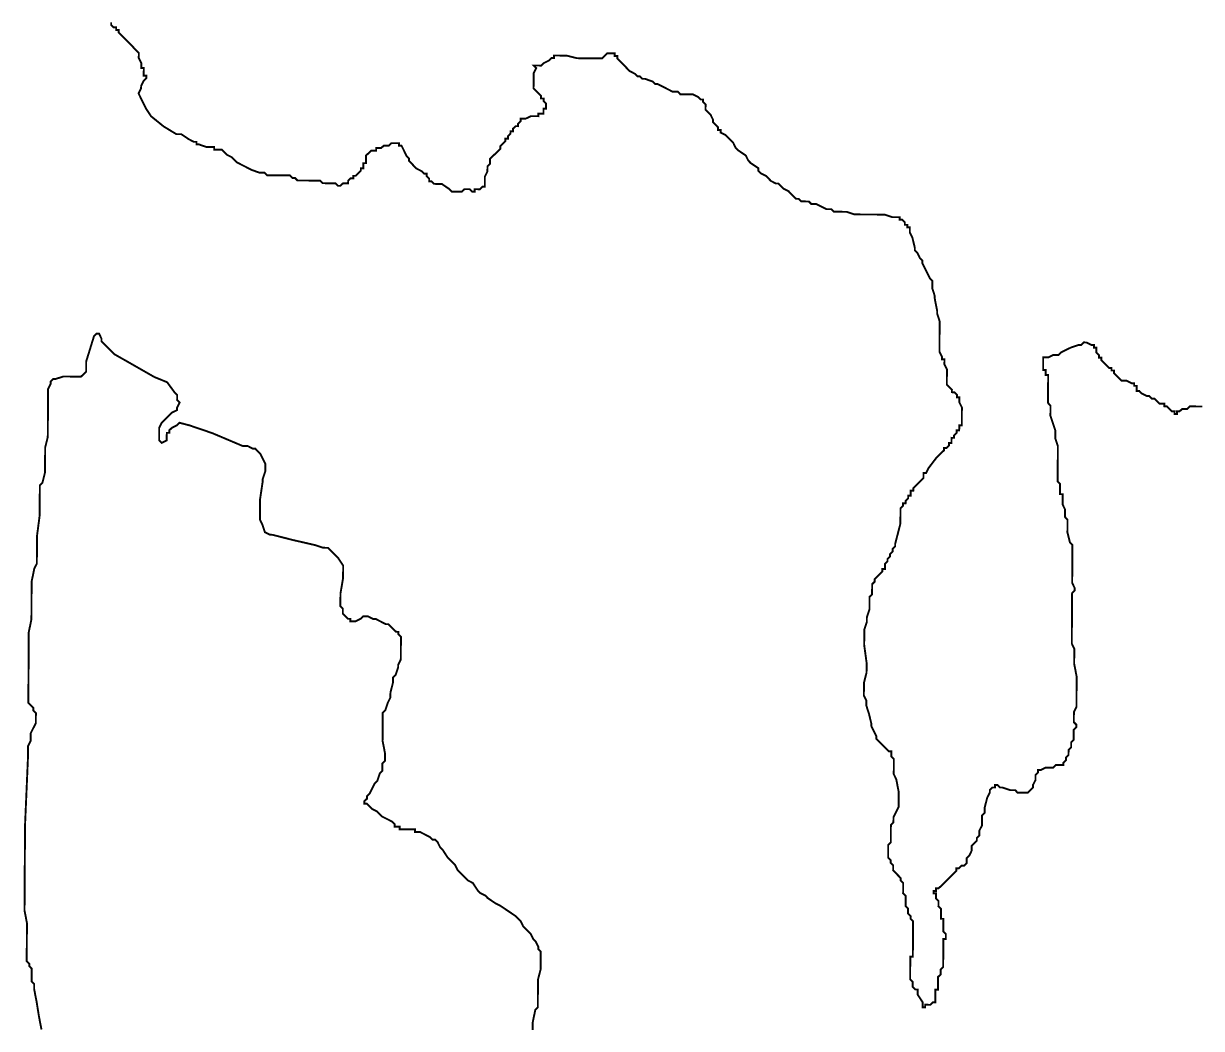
# Model space of a CAD drawing. Header units: metres. Extents: x 290190 to 339802, y 1811045 to 1991312.
# Drawn here: x 318355 to 320228, y 1877166 to 1878764 of the extents above; entities that cross this region are included whole.
import ezdxf

# ---------------------------------------------------------------- set-up
doc = ezdxf.new("R2010")
doc.units = ezdxf.units.M
doc.header["$MEASUREMENT"] = 0
doc.layers.add('HAZARDS LINE', color=1, linetype='Continuous')

msp = doc.modelspace()

# ---------------------------------------------------------------- linework, layer by layer
at = {"layer": 'HAZARDS LINE', "lineweight": 18}
for points in [[(320230, 1878154.8, 3.02, 3.02, 0), (320226, 1878154.8, 3.02, 3.02, 0), (320221.9, 1878154.8, 3.02, 3.02, 0), (320217.9, 1878154.9, 3.02, 3.02, 0), (320213.9, 1878154.9, 3.02, 3.02, 0), (320209.9, 1878154.9, 3.02, 3.02, 0), (320205.8, 1878150.9, 3.02, 3.02, 0), (320201.8, 1878150.9, 3.02, 3.02, 0), (320197.8, 1878151, 3.02, 3.02, 0), (320193.7, 1878147, 3.02, 3.02, 0), (320189.7, 1878147, 3.02, 3.02, 0), (320189.7, 1878143, 3.02, 3.02, 0), (320185.6, 1878143, 3.02, 3.02, 0), (320185.7, 1878147, 3.02, 3.02, 0), (320181.6, 1878147, 3.02, 3.02, 0), (320173.6, 1878155.1, 3.02, 3.02, 0), (320169.6, 1878155.2, 3.02, 3.02, 0), (320169.6, 1878159.2, 3.02, 3.02, 0), (320165.6, 1878159.2, 3.02, 3.02, 0), (320161.6, 1878159.3, 3.02, 3.02, 0), (320157.6, 1878163.3, 3.02, 3.02, 0), (320153.6, 1878167.4, 3.02, 3.02, 0), (320149.5, 1878167.4, 3.02, 3.02, 0), (320145.5, 1878171.4, 3.02, 3.02, 0), (320141.5, 1878171.5, 3.02, 3.02, 0), (320133.5, 1878175.5, 3.02, 3.02, 0), (320129.5, 1878179.6, 3.02, 3.02, 0), (320125.5, 1878179.6, 3.02, 3.02, 0), (320125.5, 1878183.6, 3.02, 3.02, 0), (320125.5, 1878187.7, 3.02, 3.02, 0), (320121.5, 1878187.7, 3.02, 3.02, 0), (320121.5, 1878191.7, 3.02, 3.02, 0), (320117.5, 1878191.7, 3.02, 3.02, 0), (320109.5, 1878195.8, 3.02, 3.02, 0), (320105.4, 1878195.8, 3.02, 3.02, 0), (320101.4, 1878195.9, 3.02, 3.02, 0), (320097.4, 1878199.9, 3.02, 3.02, 0), (320093.4, 1878204, 3.02, 3.02, 0), (320089.4, 1878208, 3.02, 3.02, 0), (320089.4, 1878212.1, 3.02, 3.02, 0), (320085.4, 1878212.1, 3.02, 3.02, 0), (320085.4, 1878216.1, 3.02, 3.02, 0), (320081.4, 1878216.1, 3.02, 3.02, 0), (320077.4, 1878220.2, 3.02, 3.02, 0), (320073.4, 1878224.2, 3.02, 3.02, 0), (320069.4, 1878228.3, 3.02, 3.02, 0), (320069.4, 1878232.3, 3.02, 3.02, 0), (320065.4, 1878232.3, 3.02, 3.02, 0), (320065.4, 1878236.4, 3.02, 3.02, 0), (320061.4, 1878240.4, 3.02, 3.02, 0), (320061.5, 1878248.5, 3.02, 3.02, 0), (320057.5, 1878248.5, 3.02, 3.02, 0), (320057.5, 1878252.5, 3.02, 3.02, 0), (320053.5, 1878252.6, 3.02, 3.02, 0), (320045.4, 1878256.6, 3.02, 3.02, 0), (320041.4, 1878256.7, 3.02, 3.02, 0), (320037.4, 1878252.7, 3.02, 3.02, 0), (320033.3, 1878252.7, 3.02, 3.02, 0), (320021.2, 1878248.7, 3.02, 3.02, 0), (320013.1, 1878244.8, 3.02, 3.02, 0), (320005.1, 1878240.8, 3.02, 3.02, 0), (320001, 1878236.8, 3.02, 3.02, 0), (319997, 1878236.8, 3.02, 3.02, 0), (319993, 1878236.8, 3.02, 3.02, 0), (319984.9, 1878232.9, 3.02, 3.02, 0), (319980.9, 1878232.9, 3.02, 3.02, 0), (319976.8, 1878232.9, 3.02, 3.02, 0), (319976.8, 1878228.9, 3.02, 3.02, 0), (319976.8, 1878224.9, 3.02, 3.02, 0), (319976.8, 1878220.8, 3.02, 3.02, 0), (319976.7, 1878212.8, 3.02, 3.02, 0), (319980.7, 1878212.7, 3.02, 3.02, 0), (319980.7, 1878208.7, 3.02, 3.02, 0), (319980.7, 1878204.7, 3.02, 3.02, 0), (319984.7, 1878204.7, 3.02, 3.02, 0), (319984.7, 1878200.6, 3.02, 3.02, 0), (319984.7, 1878196.6, 3.02, 3.02, 0), (319984.6, 1878192.6, 3.02, 3.02, 0), (319984.6, 1878188.6, 3.02, 3.02, 0), (319984.6, 1878184.5, 3.02, 3.02, 0), (319984.6, 1878180.5, 3.02, 3.02, 0), (319984.5, 1878164.4, 3.02, 3.02, 0), (319984.4, 1878160.4, 3.02, 3.02, 0), (319988.4, 1878156.3, 3.02, 3.02, 0), (319988.3, 1878140.2, 3.02, 3.02, 0), (319992.3, 1878128.1, 3.02, 3.02, 0), (319996.2, 1878116, 3.02, 3.02, 0), (319996.1, 1878103.9, 3.02, 3.02, 0), (320000.1, 1878091.8, 3.02, 3.02, 0), (320000, 1878083.8, 3.02, 3.02, 0), (320000, 1878071.7, 3.02, 3.02, 0), (319999.9, 1878059.6, 3.02, 3.02, 0), (319999.9, 1878055.6, 3.02, 3.02, 0), (319999.8, 1878051.5, 3.02, 3.02, 0), (319999.8, 1878047.5, 3.02, 3.02, 0), (319999.8, 1878043.5, 3.02, 3.02, 0), (319999.8, 1878039.5, 3.02, 3.02, 0), (319999.7, 1878035.4, 3.02, 3.02, 0), (320003.7, 1878031.4, 3.02, 3.02, 0), (320003.7, 1878027.4, 3.02, 3.02, 0), (320003.7, 1878023.3, 3.02, 3.02, 0), (320003.6, 1878015.3, 3.02, 3.02, 0), (320007.7, 1878015.3, 3.02, 3.02, 0), (320007.6, 1878011.2, 3.02, 3.02, 0), (320007.6, 1878007.2, 3.02, 3.02, 0), (320007.6, 1877999.1, 3.02, 3.02, 0), (320011.5, 1877991.1, 3.02, 3.02, 0), (320011.5, 1877987, 3.02, 3.02, 0), (320011.5, 1877983, 3.02, 3.02, 0), (320011.5, 1877979, 3.02, 3.02, 0), (320015.5, 1877974.9, 3.02, 3.02, 0), (320015.4, 1877966.9, 3.02, 3.02, 0), (320015.4, 1877962.9, 3.02, 3.02, 0), (320015.4, 1877958.8, 3.02, 3.02, 0), (320015.3, 1877954.8, 3.02, 3.02, 0), (320019.3, 1877938.7, 3.02, 3.02, 0), (320023.3, 1877934.6, 3.02, 3.02, 0), (320023.2, 1877930.6, 3.02, 3.02, 0), (320023.2, 1877926.6, 3.02, 3.02, 0), (320023.2, 1877922.5, 3.02, 3.02, 0), (320023.2, 1877918.5, 3.02, 3.02, 0), (320023.1, 1877914.5, 3.02, 3.02, 0), (320023.1, 1877910.5, 3.02, 3.02, 0), (320023, 1877898.4, 3.02, 3.02, 0), (320023, 1877894.3, 3.02, 3.02, 0), (320023, 1877890.3, 3.02, 3.02, 0), (320023, 1877886.3, 3.02, 3.02, 0), (320022.9, 1877882.3, 3.02, 3.02, 0), (320022.9, 1877874.2, 3.02, 3.02, 0), (320026.8, 1877866.1, 3.02, 3.02, 0), (320026.8, 1877862.1, 3.02, 3.02, 0), (320022.8, 1877858.1, 3.02, 3.02, 0), (320022.7, 1877854.1, 3.02, 3.02, 0), (320022.7, 1877850.1, 3.02, 3.02, 0), (320022.7, 1877846, 3.02, 3.02, 0), (320022.6, 1877838, 3.02, 3.02, 0), (320022.6, 1877833.9, 3.02, 3.02, 0), (320022.5, 1877821.9, 3.02, 3.02, 0), (320022.5, 1877813.8, 3.02, 3.02, 0), (320022.5, 1877809.8, 3.02, 3.02, 0), (320022.4, 1877801.7, 3.02, 3.02, 0), (320022.3, 1877789.7, 3.02, 3.02, 0), (320022.3, 1877777.6, 3.02, 3.02, 0), (320026.2, 1877769.5, 3.02, 3.02, 0), (320026.2, 1877765.5, 3.02, 3.02, 0), (320026.2, 1877757.4, 3.02, 3.02, 0), (320026.1, 1877753.4, 3.02, 3.02, 0), (320026.1, 1877749.4, 3.02, 3.02, 0), (320026.1, 1877745.3, 3.02, 3.02, 0), (320030, 1877725.2, 3.02, 3.02, 0), (320029.9, 1877717.1, 3.02, 3.02, 0), (320029.9, 1877709.1, 3.02, 3.02, 0), (320029.9, 1877705, 3.02, 3.02, 0), (320029.8, 1877701, 3.02, 3.02, 0), (320029.8, 1877697, 3.02, 3.02, 0), (320029.8, 1877693, 3.02, 3.02, 0), (320029.8, 1877688.9, 3.02, 3.02, 0), (320029.7, 1877684.9, 3.02, 3.02, 0), (320029.7, 1877680.9, 3.02, 3.02, 0), (320029.7, 1877676.9, 3.02, 3.02, 0), (320025.6, 1877668.8, 3.02, 3.02, 0), (320025.6, 1877664.8, 3.02, 3.02, 0), (320025.5, 1877652.7, 3.02, 3.02, 0), (320029.5, 1877648.7, 3.02, 3.02, 0), (320029.5, 1877644.6, 3.02, 3.02, 0), (320025.4, 1877640.6, 3.02, 3.02, 0), (320025.4, 1877632.6, 3.02, 3.02, 0), (320025.3, 1877628.6, 3.02, 3.02, 0), (320025.3, 1877624.5, 3.02, 3.02, 0), (320021.3, 1877620.5, 3.02, 3.02, 0), (320021.2, 1877612.5, 3.02, 3.02, 0), (320017.2, 1877608.5, 3.02, 3.02, 0), (320017.1, 1877604.4, 3.02, 3.02, 0), (320017.1, 1877600.4, 3.02, 3.02, 0), (320013.1, 1877596.4, 3.02, 3.02, 0), (320013, 1877592.4, 3.02, 3.02, 0), (320009, 1877588.4, 3.02, 3.02, 0), (320009, 1877584.4, 3.02, 3.02, 0), (320004.9, 1877584.4, 3.02, 3.02, 0), (320000.9, 1877584.4, 3.02, 3.02, 0), (319996.9, 1877584.4, 3.02, 3.02, 0), (319992.8, 1877580.4, 3.02, 3.02, 0), (319984.8, 1877580.5, 3.02, 3.02, 0), (319980.7, 1877580.5, 3.02, 3.02, 0), (319972.7, 1877576.5, 3.02, 3.02, 0), (319968.6, 1877576.6, 3.02, 3.02, 0), (319968.6, 1877572.5, 3.02, 3.02, 0), (319964.6, 1877568.5, 3.02, 3.02, 0), (319964.5, 1877564.5, 3.02, 3.02, 0), (319964.5, 1877560.5, 3.02, 3.02, 0), (319960.4, 1877552.5, 3.02, 3.02, 0), (319960.4, 1877548.4, 3.02, 3.02, 0), (319956.4, 1877544.4, 3.02, 3.02, 0), (319952.3, 1877540.4, 3.02, 3.02, 0), (319948.3, 1877540.4, 3.02, 3.02, 0), (319944.3, 1877540.5, 3.02, 3.02, 0), (319940.2, 1877540.5, 3.02, 3.02, 0), (319936.2, 1877540.5, 3.02, 3.02, 0), (319932.2, 1877544.6, 3.02, 3.02, 0), (319928.2, 1877544.6, 3.02, 3.02, 0), (319924.2, 1877544.6, 3.02, 3.02, 0), (319912.1, 1877548.7, 3.02, 3.02, 0), (319908.1, 1877548.8, 3.02, 3.02, 0), (319904.1, 1877552.8, 3.02, 3.02, 0), (319900, 1877552.8, 3.02, 3.02, 0), (319900, 1877548.8, 3.02, 3.02, 0), (319896, 1877548.8, 3.02, 3.02, 0), (319891.9, 1877544.8, 3.02, 3.02, 0), (319891.9, 1877540.8, 3.02, 3.02, 0), (319887.8, 1877532.8, 3.02, 3.02, 0), (319883.7, 1877516.7, 3.02, 3.02, 0), (319883.7, 1877512.7, 3.02, 3.02, 0), (319883.7, 1877508.6, 3.02, 3.02, 0), (319879.6, 1877504.6, 3.02, 3.02, 0), (319879.6, 1877500.6, 3.02, 3.02, 0), (319879.5, 1877492.6, 3.02, 3.02, 0), (319879.5, 1877488.5, 3.02, 3.02, 0), (319875.4, 1877480.5, 3.02, 3.02, 0), (319875.4, 1877472.5, 3.02, 3.02, 0), (319871.3, 1877468.5, 3.02, 3.02, 0), (319871.3, 1877464.4, 3.02, 3.02, 0), (319867.3, 1877460.4, 3.02, 3.02, 0), (319863.2, 1877456.4, 3.02, 3.02, 0), (319863.2, 1877452.4, 3.02, 3.02, 0), (319863.1, 1877448.4, 3.02, 3.02, 0), (319859.1, 1877440.3, 3.02, 3.02, 0), (319855, 1877436.3, 3.02, 3.02, 0), (319855, 1877432.3, 3.02, 3.02, 0), (319855, 1877428.3, 3.02, 3.02, 0), (319850.9, 1877424.3, 3.02, 3.02, 0), (319846.9, 1877424.3, 3.02, 3.02, 0), (319842.8, 1877420.3, 3.02, 3.02, 0), (319838.8, 1877420.3, 3.02, 3.02, 0), (319838.8, 1877416.3, 3.02, 3.02, 0), (319834.7, 1877412.3, 3.02, 3.02, 0), (319830.7, 1877408.3, 3.02, 3.02, 0), (319814.5, 1877392.3, 3.02, 3.02, 0), (319810.4, 1877388.3, 3.02, 3.02, 0), (319806.4, 1877388.3, 3.02, 3.02, 0), (319806.4, 1877384.3, 3.02, 3.02, 0), (319802.3, 1877384.3, 3.02, 3.02, 0), (319802.3, 1877380.3, 3.02, 3.02, 0), (319806.3, 1877380.3, 3.02, 3.02, 0), (319806.3, 1877376.2, 3.02, 3.02, 0), (319806.3, 1877372.2, 3.02, 3.02, 0), (319810.3, 1877368.2, 3.02, 3.02, 0), (319810.3, 1877364.1, 3.02, 3.02, 0), (319810.2, 1877360.1, 3.02, 3.02, 0), (319814.2, 1877356.1, 3.02, 3.02, 0), (319814.2, 1877348, 3.02, 3.02, 0), (319814.2, 1877344, 3.02, 3.02, 0), (319814.1, 1877340, 3.02, 3.02, 0), (319818.2, 1877339.9, 3.02, 3.02, 0), (319818.1, 1877335.9, 3.02, 3.02, 0), (319818.1, 1877331.9, 3.02, 3.02, 0), (319818.1, 1877327.8, 3.02, 3.02, 0), (319818.1, 1877323.8, 3.02, 3.02, 0), (319818, 1877319.8, 3.02, 3.02, 0), (319822, 1877315.7, 3.02, 3.02, 0), (319822, 1877307.7, 3.02, 3.02, 0), (319818, 1877307.7, 3.02, 3.02, 0), (319817.9, 1877303.7, 3.02, 3.02, 0), (319817.9, 1877299.7, 3.02, 3.02, 0), (319817.9, 1877295.6, 3.02, 3.02, 0), (319817.8, 1877287.6, 3.02, 3.02, 0), (319817.8, 1877283.6, 3.02, 3.02, 0), (319817.8, 1877279.5, 3.02, 3.02, 0), (319817.8, 1877275.5, 3.02, 3.02, 0), (319817.7, 1877271.5, 3.02, 3.02, 0), (319817.7, 1877267.4, 3.02, 3.02, 0), (319817.7, 1877263.4, 3.02, 3.02, 0), (319813.6, 1877259.4, 3.02, 3.02, 0), (319813.6, 1877251.4, 3.02, 3.02, 0), (319809.5, 1877247.4, 3.02, 3.02, 0), (319809.5, 1877243.3, 3.02, 3.02, 0), (319809.5, 1877239.3, 3.02, 3.02, 0), (319809.5, 1877235.3, 3.02, 3.02, 0), (319809.4, 1877231.3, 3.02, 3.02, 0), (319809.4, 1877227.2, 3.02, 3.02, 0), (319805.4, 1877227.3, 3.02, 3.02, 0), (319805.4, 1877223.2, 3.02, 3.02, 0), (319805.3, 1877219.2, 3.02, 3.02, 0), (319805.3, 1877215.2, 3.02, 3.02, 0), (319805.3, 1877211.1, 3.02, 3.02, 0), (319805.3, 1877207.1, 3.02, 3.02, 0), (319801.2, 1877207.1, 3.02, 3.02, 0), (319797.2, 1877203.1, 3.02, 3.02, 0), (319793.1, 1877203.2, 3.02, 3.02, 0), (319789.1, 1877203.2, 3.02, 3.02, 0), (319789.1, 1877199.2, 3.02, 3.02, 0), (319785.1, 1877199.2, 3.02, 3.02, 0), (319785.1, 1877203.2, 3.02, 3.02, 0), (319785.1, 1877207.2, 3.02, 3.02, 0), (319777.1, 1877219.4, 3.02, 3.02, 0), (319777.2, 1877223.4, 3.02, 3.02, 0), (319777.2, 1877227.4, 3.02, 3.02, 0), (319773.2, 1877227.5, 3.02, 3.02, 0), (319769.2, 1877231.5, 3.02, 3.02, 0), (319769.2, 1877235.5, 3.02, 3.02, 0), (319769.2, 1877239.6, 3.02, 3.02, 0), (319765.2, 1877243.6, 3.02, 3.02, 0), (319765.2, 1877247.6, 3.02, 3.02, 0), (319765.3, 1877251.7, 3.02, 3.02, 0), (319765.3, 1877255.7, 3.02, 3.02, 0), (319765.3, 1877259.7, 3.02, 3.02, 0), (319765.3, 1877263.7, 3.02, 3.02, 0), (319765.4, 1877267.8, 3.02, 3.02, 0), (319765.4, 1877271.8, 3.02, 3.02, 0), (319765.4, 1877275.8, 3.02, 3.02, 0), (319765.4, 1877279.9, 3.02, 3.02, 0), (319769.5, 1877279.8, 3.02, 3.02, 0), (319769.5, 1877283.9, 3.02, 3.02, 0), (319769.5, 1877287.9, 3.02, 3.02, 0), (319769.6, 1877291.9, 3.02, 3.02, 0), (319769.6, 1877295.9, 3.02, 3.02, 0), (319769.6, 1877300, 3.02, 3.02, 0), (319769.6, 1877304, 3.02, 3.02, 0), (319769.7, 1877308, 3.02, 3.02, 0), (319769.7, 1877312, 3.02, 3.02, 0), (319769.7, 1877316.1, 3.02, 3.02, 0), (319769.7, 1877320.1, 3.02, 3.02, 0), (319769.8, 1877324.1, 3.02, 3.02, 0), (319769.8, 1877328.2, 3.02, 3.02, 0), (319769.8, 1877332.2, 3.02, 3.02, 0), (319769.8, 1877336.2, 3.02, 3.02, 0), (319765.8, 1877340.3, 3.02, 3.02, 0), (319765.9, 1877344.3, 3.02, 3.02, 0), (319761.9, 1877348.3, 3.02, 3.02, 0), (319761.9, 1877352.4, 3.02, 3.02, 0), (319761.9, 1877356.4, 3.02, 3.02, 0), (319757.9, 1877360.4, 3.02, 3.02, 0), (319757.9, 1877364.5, 3.02, 3.02, 0), (319758, 1877368.5, 3.02, 3.02, 0), (319758, 1877372.5, 3.02, 3.02, 0), (319758, 1877376.6, 3.02, 3.02, 0), (319754, 1877380.6, 3.02, 3.02, 0), (319754.1, 1877388.7, 3.02, 3.02, 0), (319754.1, 1877392.7, 3.02, 3.02, 0), (319754.1, 1877396.7, 3.02, 3.02, 0), (319750.1, 1877400.8, 3.02, 3.02, 0), (319750.1, 1877404.8, 3.02, 3.02, 0), (319742.1, 1877412.9, 3.02, 3.02, 0), (319738.1, 1877416.9, 3.02, 3.02, 0), (319738.2, 1877421, 3.02, 3.02, 0), (319738.2, 1877425, 3.02, 3.02, 0), (319734.2, 1877429.1, 3.02, 3.02, 0), (319734.2, 1877433.1, 3.02, 3.02, 0), (319730.2, 1877437.1, 3.02, 3.02, 0), (319730.3, 1877445.2, 3.02, 3.02, 0), (319730.3, 1877449.2, 3.02, 3.02, 0), (319730.3, 1877457.3, 3.02, 3.02, 0), (319734.4, 1877461.3, 3.02, 3.02, 0), (319734.4, 1877465.3, 3.02, 3.02, 0), (319734.4, 1877469.3, 3.02, 3.02, 0), (319734.5, 1877473.3, 3.02, 3.02, 0), (319734.5, 1877477.4, 3.02, 3.02, 0), (319734.5, 1877481.4, 3.02, 3.02, 0), (319734.6, 1877489.5, 3.02, 3.02, 0), (319738.6, 1877493.5, 3.02, 3.02, 0), (319738.7, 1877501.5, 3.02, 3.02, 0), (319742.7, 1877509.5, 3.02, 3.02, 0), (319746.8, 1877517.6, 3.02, 3.02, 0), (319746.8, 1877521.6, 3.02, 3.02, 0), (319746.9, 1877529.6, 3.02, 3.02, 0), (319746.9, 1877533.7, 3.02, 3.02, 0), (319747, 1877537.7, 3.02, 3.02, 0), (319747, 1877541.7, 3.02, 3.02, 0), (319743.1, 1877561.9, 3.02, 3.02, 0), (319739.1, 1877570, 3.02, 3.02, 0), (319739.2, 1877578, 3.02, 3.02, 0), (319739.2, 1877586.1, 3.02, 3.02, 0), (319739.2, 1877590.1, 3.02, 3.02, 0), (319739.3, 1877594.1, 3.02, 3.02, 0), (319735.3, 1877598.2, 3.02, 3.02, 0), (319735.3, 1877602.2, 3.02, 3.02, 0), (319735.3, 1877606.2, 3.02, 3.02, 0), (319731.3, 1877606.3, 3.02, 3.02, 0), (319719.3, 1877618.4, 3.02, 3.02, 0), (319715.3, 1877622.5, 3.02, 3.02, 0), (319711.3, 1877626.5, 3.02, 3.02, 0), (319711.3, 1877630.5, 3.02, 3.02, 0), (319707.3, 1877638.6, 3.02, 3.02, 0), (319703.4, 1877646.7, 3.02, 3.02, 0), (319703.4, 1877650.7, 3.02, 3.02, 0), (319699.5, 1877666.9, 3.02, 3.02, 0), (319695.5, 1877679, 3.02, 3.02, 0), (319695.5, 1877683, 3.02, 3.02, 0), (319695.6, 1877687, 3.02, 3.02, 0), (319691.6, 1877695.1, 3.02, 3.02, 0), (319691.6, 1877699.1, 3.02, 3.02, 0), (319691.7, 1877711.2, 3.02, 3.02, 0), (319691.7, 1877715.2, 3.02, 3.02, 0), (319695.8, 1877731.3, 3.02, 3.02, 0), (319695.9, 1877735.3, 3.02, 3.02, 0), (319695.9, 1877739.4, 3.02, 3.02, 0), (319695.9, 1877747.4, 3.02, 3.02, 0), (319692.1, 1877775.6, 3.02, 3.02, 0), (319692.2, 1877787.7, 3.02, 3.02, 0), (319692.2, 1877791.7, 3.02, 3.02, 0), (319692.2, 1877799.8, 3.02, 3.02, 0), (319696.3, 1877811.9, 3.02, 3.02, 0), (319696.4, 1877819.9, 3.02, 3.02, 0), (319700.5, 1877832, 3.02, 3.02, 0), (319700.5, 1877836, 3.02, 3.02, 0), (319700.6, 1877840, 3.02, 3.02, 0), (319700.6, 1877844, 3.02, 3.02, 0), (319700.6, 1877848.1, 3.02, 3.02, 0), (319700.6, 1877852.1, 3.02, 3.02, 0), (319704.7, 1877856.1, 3.02, 3.02, 0), (319704.7, 1877860.1, 3.02, 3.02, 0), (319704.7, 1877864.2, 3.02, 3.02, 0), (319704.8, 1877868.2, 3.02, 3.02, 0), (319704.8, 1877872.2, 3.02, 3.02, 0), (319708.8, 1877876.2, 3.02, 3.02, 0), (319708.9, 1877880.2, 3.02, 3.02, 0), (319712.9, 1877884.2, 3.02, 3.02, 0), (319717, 1877888.2, 3.02, 3.02, 0), (319721, 1877892.2, 3.02, 3.02, 0), (319721, 1877896.3, 3.02, 3.02, 0), (319725.1, 1877896.2, 3.02, 3.02, 0), (319725.1, 1877900.3, 3.02, 3.02, 0), (319725.1, 1877904.3, 3.02, 3.02, 0), (319729.2, 1877908.3, 3.02, 3.02, 0), (319729.2, 1877912.3, 3.02, 3.02, 0), (319733.2, 1877916.3, 3.02, 3.02, 0), (319733.3, 1877920.3, 3.02, 3.02, 0), (319737.3, 1877924.3, 3.02, 3.02, 0), (319737.3, 1877928.4, 3.02, 3.02, 0), (319741.4, 1877932.4, 3.02, 3.02, 0), (319741.4, 1877936.4, 3.02, 3.02, 0), (319745.6, 1877952.5, 3.02, 3.02, 0), (319749.7, 1877968.6, 3.02, 3.02, 0), (319749.7, 1877972.6, 3.02, 3.02, 0), (319749.7, 1877976.6, 3.02, 3.02, 0), (319749.8, 1877980.6, 3.02, 3.02, 0), (319749.8, 1877988.7, 3.02, 3.02, 0), (319749.8, 1877992.7, 3.02, 3.02, 0), (319753.9, 1877996.7, 3.02, 3.02, 0), (319753.9, 1878000.8, 3.02, 3.02, 0), (319757.9, 1878000.7, 3.02, 3.02, 0), (319758, 1878004.8, 3.02, 3.02, 0), (319762, 1878008.8, 3.02, 3.02, 0), (319762, 1878012.8, 3.02, 3.02, 0), (319766.1, 1878012.8, 3.02, 3.02, 0), (319766.1, 1878020.8, 3.02, 3.02, 0), (319770.1, 1878020.8, 3.02, 3.02, 0), (319770.2, 1878024.8, 3.02, 3.02, 0), (319774.2, 1878028.8, 3.02, 3.02, 0), (319778.3, 1878032.8, 3.02, 3.02, 0), (319786.4, 1878040.8, 3.02, 3.02, 0), (319786.4, 1878048.9, 3.02, 3.02, 0), (319790.5, 1878048.8, 3.02, 3.02, 0), (319794.5, 1878056.9, 3.02, 3.02, 0), (319806.7, 1878072.9, 3.02, 3.02, 0), (319810.8, 1878076.9, 3.02, 3.02, 0), (319814.8, 1878080.9, 3.02, 3.02, 0), (319818.9, 1878084.9, 3.02, 3.02, 0), (319818.9, 1878088.9, 3.02, 3.02, 0), (319822.9, 1878088.9, 3.02, 3.02, 0), (319827, 1878092.9, 3.02, 3.02, 0), (319827, 1878096.9, 3.02, 3.02, 0), (319831, 1878096.9, 3.02, 3.02, 0), (319831, 1878100.9, 3.02, 3.02, 0), (319831.1, 1878105, 3.02, 3.02, 0), (319835.1, 1878104.9, 3.02, 3.02, 0), (319835.1, 1878109, 3.02, 3.02, 0), (319839.2, 1878113, 3.02, 3.02, 0), (319839.2, 1878117, 3.02, 3.02, 0), (319843.2, 1878117, 3.02, 3.02, 0), (319843.3, 1878121, 3.02, 3.02, 0), (319843.3, 1878125, 3.02, 3.02, 0), (319847.3, 1878125, 3.02, 3.02, 0), (319847.4, 1878133.1, 3.02, 3.02, 0), (319847.4, 1878141.1, 3.02, 3.02, 0), (319847.4, 1878145.1, 3.02, 3.02, 0), (319847.5, 1878149.2, 3.02, 3.02, 0), (319847.5, 1878153.2, 3.02, 3.02, 0), (319843.5, 1878161.3, 3.02, 3.02, 0), (319843.5, 1878165.3, 3.02, 3.02, 0), (319843.6, 1878169.3, 3.02, 3.02, 0), (319839.5, 1878169.3, 3.02, 3.02, 0), (319839.6, 1878173.4, 3.02, 3.02, 0), (319835.6, 1878177.4, 3.02, 3.02, 0), (319831.5, 1878177.5, 3.02, 3.02, 0), (319831.6, 1878181.5, 3.02, 3.02, 0), (319827.6, 1878185.5, 3.02, 3.02, 0), (319823.6, 1878189.6, 3.02, 3.02, 0), (319823.6, 1878193.6, 3.02, 3.02, 0), (319823.6, 1878197.6, 3.02, 3.02, 0), (319823.6, 1878201.7, 3.02, 3.02, 0), (319823.7, 1878205.7, 3.02, 3.02, 0), (319823.7, 1878209.7, 3.02, 3.02, 0), (319823.7, 1878213.7, 3.02, 3.02, 0), (319819.7, 1878221.8, 3.02, 3.02, 0), (319819.8, 1878229.9, 3.02, 3.02, 0), (319815.8, 1878229.9, 3.02, 3.02, 0), (319815.8, 1878233.9, 3.02, 3.02, 0), (319811.8, 1878242, 3.02, 3.02, 0), (319811.8, 1878246, 3.02, 3.02, 0), (319811.9, 1878250.1, 3.02, 3.02, 0), (319811.9, 1878258.1, 3.02, 3.02, 0), (319811.9, 1878262.1, 3.02, 3.02, 0), (319812, 1878274.2, 3.02, 3.02, 0), (319812, 1878278.2, 3.02, 3.02, 0), (319812.1, 1878286.3, 3.02, 3.02, 0), (319812.1, 1878290.3, 3.02, 3.02, 0), (319808.2, 1878302.4, 3.02, 3.02, 0), (319808.2, 1878306.5, 3.02, 3.02, 0), (319804.3, 1878326.6, 3.02, 3.02, 0), (319804.3, 1878330.6, 3.02, 3.02, 0), (319800.4, 1878342.8, 3.02, 3.02, 0), (319800.4, 1878350.8, 3.02, 3.02, 0), (319800.4, 1878354.8, 3.02, 3.02, 0), (319796.4, 1878358.9, 3.02, 3.02, 0), (319788.5, 1878375, 3.02, 3.02, 0), (319784.5, 1878383.1, 3.02, 3.02, 0), (319784.5, 1878387.1, 3.02, 3.02, 0), (319780.5, 1878391.2, 3.02, 3.02, 0), (319776.6, 1878399.3, 3.02, 3.02, 0), (319772.6, 1878403.3, 3.02, 3.02, 0), (319772.6, 1878407.4, 3.02, 3.02, 0), (319768.7, 1878423.5, 3.02, 3.02, 0), (319764.7, 1878431.6, 3.02, 3.02, 0), (319764.7, 1878435.6, 3.02, 3.02, 0), (319764.7, 1878439.6, 3.02, 3.02, 0), (319760.7, 1878439.7, 3.02, 3.02, 0), (319760.7, 1878443.7, 3.02, 3.02, 0), (319756.7, 1878443.7, 3.02, 3.02, 0), (319756.7, 1878447.7, 3.02, 3.02, 0), (319752.7, 1878451.8, 3.02, 3.02, 0), (319748.7, 1878451.8, 3.02, 3.02, 0), (319748.7, 1878455.8, 3.02, 3.02, 0), (319744.7, 1878455.9, 3.02, 3.02, 0), (319736.7, 1878455.9, 3.02, 3.02, 0), (319724.6, 1878460, 3.02, 3.02, 0), (319720.6, 1878460, 3.02, 3.02, 0), (319700.5, 1878460.2, 3.02, 3.02, 0), (319692.4, 1878460.2, 3.02, 3.02, 0), (319676.3, 1878460.3, 3.02, 3.02, 0), (319664.2, 1878464.4, 3.02, 3.02, 0), (319656.2, 1878464.5, 3.02, 3.02, 0), (319652.2, 1878464.5, 3.02, 3.02, 0), (319648.1, 1878464.5, 3.02, 3.02, 0), (319644.1, 1878464.6, 3.02, 3.02, 0), (319640.1, 1878468.6, 3.02, 3.02, 0), (319632.1, 1878468.7, 3.02, 3.02, 0), (319616, 1878476.8, 3.02, 3.02, 0), (319612, 1878476.8, 3.02, 3.02, 0), (319608, 1878476.9, 3.02, 3.02, 0), (319604, 1878480.9, 3.02, 3.02, 0), (319599.9, 1878480.9, 3.02, 3.02, 0), (319595.9, 1878481, 3.02, 3.02, 0), (319591.9, 1878481, 3.02, 3.02, 0), (319587.9, 1878485, 3.02, 3.02, 0), (319583.9, 1878485.1, 3.02, 3.02, 0), (319579.8, 1878489.1, 3.02, 3.02, 0), (319571.8, 1878497.2, 3.02, 3.02, 0), (319563.8, 1878501.3, 3.02, 3.02, 0), (319559.8, 1878505.4, 3.02, 3.02, 0), (319555.8, 1878509.4, 3.02, 3.02, 0), (319551.8, 1878509.4, 3.02, 3.02, 0), (319543.8, 1878513.5, 3.02, 3.02, 0), (319539.8, 1878517.6, 3.02, 3.02, 0), (319535.8, 1878521.6, 3.02, 3.02, 0), (319527.7, 1878525.7, 3.02, 3.02, 0), (319523.7, 1878529.7, 3.02, 3.02, 0), (319523.8, 1878533.8, 3.02, 3.02, 0), (319511.7, 1878541.9, 3.02, 3.02, 0), (319507.7, 1878546, 3.02, 3.02, 0), (319503.8, 1878554, 3.02, 3.02, 0), (319491.7, 1878562.2, 3.02, 3.02, 0), (319487.7, 1878566.2, 3.02, 3.02, 0), (319483.8, 1878574.3, 3.02, 3.02, 0), (319479.8, 1878578.3, 3.02, 3.02, 0), (319475.8, 1878582.4, 3.02, 3.02, 0), (319471.8, 1878586.5, 3.02, 3.02, 0), (319463.7, 1878590.5, 3.02, 3.02, 0), (319463.8, 1878594.6, 3.02, 3.02, 0), (319459.7, 1878594.6, 3.02, 3.02, 0), (319459.8, 1878598.6, 3.02, 3.02, 0), (319455.8, 1878602.7, 3.02, 3.02, 0), (319451.8, 1878606.7, 3.02, 3.02, 0), (319451.8, 1878610.7, 3.02, 3.02, 0), (319447.8, 1878618.8, 3.02, 3.02, 0), (319443.8, 1878622.9, 3.02, 3.02, 0), (319439.8, 1878626.9, 3.02, 3.02, 0), (319439.8, 1878631, 3.02, 3.02, 0), (319439.9, 1878635, 3.02, 3.02, 0), (319435.9, 1878639, 3.02, 3.02, 0), (319435.9, 1878643.1, 3.02, 3.02, 0), (319431.9, 1878643.1, 3.02, 3.02, 0), (319427.9, 1878647.1, 3.02, 3.02, 0), (319419.8, 1878651.2, 3.02, 3.02, 0), (319415.8, 1878651.2, 3.02, 3.02, 0), (319411.8, 1878651.3, 3.02, 3.02, 0), (319407.7, 1878651.3, 3.02, 3.02, 0), (319399.7, 1878651.3, 3.02, 3.02, 0), (319395.7, 1878655.4, 3.02, 3.02, 0), (319387.6, 1878655.4, 3.02, 3.02, 0), (319379.6, 1878659.5, 3.02, 3.02, 0), (319371.6, 1878663.6, 3.02, 3.02, 0), (319363.6, 1878667.7, 3.02, 3.02, 0), (319359.5, 1878667.7, 3.02, 3.02, 0), (319355.5, 1878671.8, 3.02, 3.02, 0), (319343.5, 1878675.9, 3.02, 3.02, 0), (319339.5, 1878675.9, 3.02, 3.02, 0), (319335.5, 1878679.9, 3.02, 3.02, 0), (319331.4, 1878680, 3.02, 3.02, 0), (319327.4, 1878684, 3.02, 3.02, 0), (319319.4, 1878688.1, 3.02, 3.02, 0), (319315.4, 1878692.1, 3.02, 3.02, 0), (319311.4, 1878696.2, 3.02, 3.02, 0), (319307.4, 1878700.3, 3.02, 3.02, 0), (319303.4, 1878704.3, 3.02, 3.02, 0), (319299.4, 1878708.4, 3.02, 3.02, 0), (319299.4, 1878712.4, 3.02, 3.02, 0), (319295.4, 1878712.4, 3.02, 3.02, 0), (319295.4, 1878716.4, 3.02, 3.02, 0), (319291.4, 1878716.5, 3.02, 3.02, 0), (319287.4, 1878716.5, 3.02, 3.02, 0), (319283.3, 1878716.5, 3.02, 3.02, 0), (319275.2, 1878708.5, 3.02, 3.02, 0), (319271.2, 1878708.5, 3.02, 3.02, 0), (319267.2, 1878708.6, 3.02, 3.02, 0), (319263.2, 1878708.6, 3.02, 3.02, 0), (319259.1, 1878708.6, 3.02, 3.02, 0), (319255.1, 1878708.6, 3.02, 3.02, 0), (319239, 1878708.7, 3.02, 3.02, 0), (319235, 1878708.8, 3.02, 3.02, 0), (319218.9, 1878712.9, 3.02, 3.02, 0), (319210.8, 1878712.9, 3.02, 3.02, 0), (319206.8, 1878713, 3.02, 3.02, 0), (319202.8, 1878713, 3.02, 3.02, 0), (319198.8, 1878713, 3.02, 3.02, 0), (319198.7, 1878709, 3.02, 3.02, 0), (319194.7, 1878709, 3.02, 3.02, 0), (319190.7, 1878705, 3.02, 3.02, 0), (319182.6, 1878701, 3.02, 3.02, 0), (319178.5, 1878697, 3.02, 3.02, 0), (319174.5, 1878697.1, 3.02, 3.02, 0), (319170.5, 1878697.1, 3.02, 3.02, 0), (319166.5, 1878697.1, 3.02, 3.02, 0), (319170.5, 1878693.1, 3.02, 3.02, 0), (319166.4, 1878685, 3.02, 3.02, 0), (319166.3, 1878673, 3.02, 3.02, 0), (319166.3, 1878668.9, 3.02, 3.02, 0), (319166.3, 1878664.9, 3.02, 3.02, 0), (319166.2, 1878660.9, 3.02, 3.02, 0), (319174.2, 1878652.8, 3.02, 3.02, 0), (319178.2, 1878648.7, 3.02, 3.02, 0), (319178.2, 1878644.7, 3.02, 3.02, 0), (319182.2, 1878644.7, 3.02, 3.02, 0), (319182.2, 1878640.6, 3.02, 3.02, 0), (319186.2, 1878636.6, 3.02, 3.02, 0), (319186.2, 1878632.6, 3.02, 3.02, 0), (319186.2, 1878628.5, 3.02, 3.02, 0), (319182.1, 1878628.6, 3.02, 3.02, 0), (319182.1, 1878624.5, 3.02, 3.02, 0), (319182.1, 1878620.5, 3.02, 3.02, 0), (319178, 1878620.5, 3.02, 3.02, 0), (319174, 1878620.6, 3.02, 3.02, 0), (319174, 1878616.5, 3.02, 3.02, 0), (319170, 1878616.6, 3.02, 3.02, 0), (319165.9, 1878616.6, 3.02, 3.02, 0), (319161.9, 1878616.6, 3.02, 3.02, 0), (319153.8, 1878612.6, 3.02, 3.02, 0), (319149.8, 1878612.7, 3.02, 3.02, 0), (319145.8, 1878612.7, 3.02, 3.02, 0), (319145.8, 1878608.7, 3.02, 3.02, 0), (319141.7, 1878604.7, 3.02, 3.02, 0), (319141.7, 1878600.6, 3.02, 3.02, 0), (319137.7, 1878600.7, 3.02, 3.02, 0), (319133.6, 1878596.7, 3.02, 3.02, 0), (319133.6, 1878592.6, 3.02, 3.02, 0), (319129.6, 1878592.6, 3.02, 3.02, 0), (319129.5, 1878588.6, 3.02, 3.02, 0), (319125.5, 1878584.6, 3.02, 3.02, 0), (319125.5, 1878580.6, 3.02, 3.02, 0), (319121.4, 1878580.6, 3.02, 3.02, 0), (319121.4, 1878576.6, 3.02, 3.02, 0), (319113.3, 1878568.6, 3.02, 3.02, 0), (319113.3, 1878564.6, 3.02, 3.02, 0), (319109.2, 1878560.6, 3.02, 3.02, 0), (319105.2, 1878556.6, 3.02, 3.02, 0), (319101.1, 1878552.6, 3.02, 3.02, 0), (319097.1, 1878548.6, 3.02, 3.02, 0), (319097, 1878544.5, 3.02, 3.02, 0), (319097, 1878540.5, 3.02, 3.02, 0), (319093, 1878536.5, 3.02, 3.02, 0), (319092.9, 1878528.5, 3.02, 3.02, 0), (319088.8, 1878520.4, 3.02, 3.02, 0), (319088.8, 1878512.4, 3.02, 3.02, 0), (319088.8, 1878508.3, 3.02, 3.02, 0), (319088.7, 1878504.3, 3.02, 3.02, 0), (319084.7, 1878504.3, 3.02, 3.02, 0), (319080.7, 1878500.3, 3.02, 3.02, 0), (319076.6, 1878500.4, 3.02, 3.02, 0), (319072.6, 1878500.4, 3.02, 3.02, 0), (319072.6, 1878496.4, 3.02, 3.02, 0), (319068.6, 1878496.4, 3.02, 3.02, 0), (319064.6, 1878500.4, 3.02, 3.02, 0), (319060.5, 1878500.5, 3.02, 3.02, 0), (319056.5, 1878500.5, 3.02, 3.02, 0), (319052.4, 1878496.5, 3.02, 3.02, 0), (319048.4, 1878496.5, 3.02, 3.02, 0), (319044.4, 1878496.5, 3.02, 3.02, 0), (319040.4, 1878496.6, 3.02, 3.02, 0), (319036.3, 1878496.6, 3.02, 3.02, 0), (319032.3, 1878500.6, 3.02, 3.02, 0), (319020.3, 1878508.8, 3.02, 3.02, 0), (319012.3, 1878508.8, 3.02, 3.02, 0), (319008.2, 1878508.9, 3.02, 3.02, 0), (319004.2, 1878512.9, 3.02, 3.02, 0), (319000.2, 1878512.9, 3.02, 3.02, 0), (319000.2, 1878517, 3.02, 3.02, 0), (318996.2, 1878521, 3.02, 3.02, 0), (318996.3, 1878525, 3.02, 3.02, 0), (318992.2, 1878525.1, 3.02, 3.02, 0), (318988.2, 1878529.1, 3.02, 3.02, 0), (318980.2, 1878533.2, 3.02, 3.02, 0), (318976.2, 1878537.2, 3.02, 3.02, 0), (318972.2, 1878541.3, 3.02, 3.02, 0), (318968.2, 1878545.3, 3.02, 3.02, 0), (318968.2, 1878549.4, 3.02, 3.02, 0), (318964.2, 1878553.4, 3.02, 3.02, 0), (318960.3, 1878561.5, 3.02, 3.02, 0), (318956.3, 1878569.6, 3.02, 3.02, 0), (318952.3, 1878569.6, 3.02, 3.02, 0), (318952.3, 1878573.6, 3.02, 3.02, 0), (318948.3, 1878573.7, 3.02, 3.02, 0), (318944.2, 1878573.7, 3.02, 3.02, 0), (318940.2, 1878573.7, 3.02, 3.02, 0), (318936.1, 1878569.7, 3.02, 3.02, 0), (318932.1, 1878569.7, 3.02, 3.02, 0), (318928.1, 1878569.8, 3.02, 3.02, 0), (318924, 1878565.8, 3.02, 3.02, 0), (318920, 1878565.8, 3.02, 3.02, 0), (318916, 1878565.8, 3.02, 3.02, 0), (318916, 1878561.8, 3.02, 3.02, 0), (318911.9, 1878561.8, 3.02, 3.02, 0), (318907.9, 1878561.8, 3.02, 3.02, 0), (318903.9, 1878557.8, 3.02, 3.02, 0), (318899.8, 1878553.8, 3.02, 3.02, 0), (318899.8, 1878545.8, 3.02, 3.02, 0), (318899.7, 1878541.8, 3.02, 3.02, 0), (318895.7, 1878541.8, 3.02, 3.02, 0), (318895.7, 1878537.8, 3.02, 3.02, 0), (318895.7, 1878533.7, 3.02, 3.02, 0), (318891.6, 1878533.8, 3.02, 3.02, 0), (318891.6, 1878529.7, 3.02, 3.02, 0), (318887.6, 1878525.7, 3.02, 3.02, 0), (318883.5, 1878521.7, 3.02, 3.02, 0), (318879.5, 1878521.7, 3.02, 3.02, 0), (318879.5, 1878517.7, 3.02, 3.02, 0), (318875.4, 1878517.7, 3.02, 3.02, 0), (318871.4, 1878513.7, 3.02, 3.02, 0), (318871.3, 1878509.7, 3.02, 3.02, 0), (318867.3, 1878509.7, 3.02, 3.02, 0), (318863.3, 1878509.8, 3.02, 3.02, 0), (318859.2, 1878505.8, 3.02, 3.02, 0), (318855.2, 1878505.8, 3.02, 3.02, 0), (318851.2, 1878509.8, 3.02, 3.02, 0), (318847.2, 1878509.9, 3.02, 3.02, 0), (318839.1, 1878509.9, 3.02, 3.02, 0), (318835.1, 1878509.9, 3.02, 3.02, 0), (318831.1, 1878510, 3.02, 3.02, 0), (318827.1, 1878514, 3.02, 3.02, 0), (318823.1, 1878514.1, 3.02, 3.02, 0), (318819, 1878514.1, 3.02, 3.02, 0), (318811, 1878514.1, 3.02, 3.02, 0), (318807, 1878514.2, 3.02, 3.02, 0), (318802.9, 1878514.2, 3.02, 3.02, 0), (318798.9, 1878514.2, 3.02, 3.02, 0), (318790.8, 1878514.3, 3.02, 3.02, 0), (318786.8, 1878518.3, 3.02, 3.02, 0), (318782.8, 1878518.3, 3.02, 3.02, 0), (318778.8, 1878522.4, 3.02, 3.02, 0), (318774.8, 1878522.4, 3.02, 3.02, 0), (318770.8, 1878522.4, 3.02, 3.02, 0), (318766.7, 1878522.5, 3.02, 3.02, 0), (318762.7, 1878522.5, 3.02, 3.02, 0), (318754.7, 1878522.5, 3.02, 3.02, 0), (318746.6, 1878522.6, 3.02, 3.02, 0), (318742.6, 1878522.6, 3.02, 3.02, 0), (318738.6, 1878526.7, 3.02, 3.02, 0), (318730.5, 1878526.7, 3.02, 3.02, 0), (318718.5, 1878530.8, 3.02, 3.02, 0), (318710.5, 1878534.9, 3.02, 3.02, 0), (318702.4, 1878539, 3.02, 3.02, 0), (318694.4, 1878543.1, 3.02, 3.02, 0), (318690.4, 1878547.1, 3.02, 3.02, 0), (318686.4, 1878551.2, 3.02, 3.02, 0), (318678.4, 1878555.2, 3.02, 3.02, 0), (318674.4, 1878559.3, 3.02, 3.02, 0), (318670.4, 1878563.3, 3.02, 3.02, 0), (318666.3, 1878563.4, 3.02, 3.02, 0), (318662.3, 1878563.4, 3.02, 3.02, 0), (318658.3, 1878563.4, 3.02, 3.02, 0), (318658.3, 1878567.4, 3.02, 3.02, 0), (318654.3, 1878567.5, 3.02, 3.02, 0), (318646.2, 1878567.5, 3.02, 3.02, 0), (318634.2, 1878571.6, 3.02, 3.02, 0), (318630.2, 1878571.7, 3.02, 3.02, 0), (318630.2, 1878575.7, 3.02, 3.02, 0), (318626.2, 1878575.7, 3.02, 3.02, 0), (318618.1, 1878579.8, 3.02, 3.02, 0), (318606.1, 1878587.9, 3.02, 3.02, 0), (318602.1, 1878587.9, 3.02, 3.02, 0), (318598.1, 1878588, 3.02, 3.02, 0), (318578, 1878600.2, 3.02, 3.02, 0), (318558, 1878616.4, 3.02, 3.02, 0), (318550, 1878628.5, 3.02, 3.02, 0), (318542, 1878644.7, 3.02, 3.02, 0), (318538.1, 1878652.8, 3.02, 3.02, 0), (318542.1, 1878660.8, 3.02, 3.02, 0), (318542.2, 1878664.8, 3.02, 3.02, 0), (318546.2, 1878672.9, 3.02, 3.02, 0), (318550.3, 1878676.9, 3.02, 3.02, 0), (318550.3, 1878680.9, 3.02, 3.02, 0), (318546.3, 1878680.9, 3.02, 3.02, 0), (318546.3, 1878684.9, 3.02, 3.02, 0), (318546.4, 1878689, 3.02, 3.02, 0), (318546.4, 1878693, 3.02, 3.02, 0), (318542.4, 1878693, 3.02, 3.02, 0), (318542.4, 1878697, 3.02, 3.02, 0), (318542.4, 1878701.1, 3.02, 3.02, 0), (318538.4, 1878709.2, 3.02, 3.02, 0), (318538.5, 1878717.2, 3.02, 3.02, 0), (318534.5, 1878721.3, 3.02, 3.02, 0), (318530.5, 1878725.3, 3.02, 3.02, 0), (318526.5, 1878729.4, 3.02, 3.02, 0), (318518.5, 1878737.5, 3.02, 3.02, 0), (318514.5, 1878741.5, 3.02, 3.02, 0), (318510.5, 1878745.6, 3.02, 3.02, 0), (318506.5, 1878749.6, 3.02, 3.02, 0), (318506.5, 1878753.6, 3.02, 3.02, 0), (318502.5, 1878753.7, 3.02, 3.02, 0), (318502.5, 1878757.7, 3.02, 3.02, 0), (318498.5, 1878757.7, 3.02, 3.02, 0), (318494.5, 1878761.8, 3.02, 3.02, 0), (318494.5, 1878765.8, 3.02, 3.02, 0)], [(318383.7, 1877163.8, 3.02, 3.02, 0), (318379.8, 1877183.9, 3.02, 3.02, 0), (318375.9, 1877208.1, 3.02, 3.02, 0), (318372, 1877228.3, 3.02, 3.02, 0), (318372, 1877232.3, 3.02, 3.02, 0), (318372.1, 1877236.3, 3.02, 3.02, 0), (318368.1, 1877240.4, 3.02, 3.02, 0), (318368.1, 1877248.4, 3.02, 3.02, 0), (318368.1, 1877252.5, 3.02, 3.02, 0), (318368.2, 1877260.5, 3.02, 3.02, 0), (318364.2, 1877264.6, 3.02, 3.02, 0), (318364.2, 1877268.6, 3.02, 3.02, 0), (318360.2, 1877272.7, 3.02, 3.02, 0), (318360.3, 1877284.7, 3.02, 3.02, 0), (318360.3, 1877288.8, 3.02, 3.02, 0), (318360.3, 1877292.8, 3.02, 3.02, 0), (318360.4, 1877296.8, 3.02, 3.02, 0), (318360.4, 1877304.9, 3.02, 3.02, 0), (318360.4, 1877308.9, 3.02, 3.02, 0), (318360.5, 1877316.9, 3.02, 3.02, 0), (318360.6, 1877333.1, 3.02, 3.02, 0), (318356.7, 1877353.2, 3.02, 3.02, 0), (318356.8, 1877365.3, 3.02, 3.02, 0), (318356.9, 1877377.4, 3.02, 3.02, 0), (318356.9, 1877389.5, 3.02, 3.02, 0), (318357, 1877405.6, 3.02, 3.02, 0), (318357.2, 1877433.8, 3.02, 3.02, 0), (318357.3, 1877449.9, 3.02, 3.02, 0), (318357.6, 1877490.1, 3.02, 3.02, 0), (318362.3, 1877598.8, 3.02, 3.02, 0), (318362.4, 1877614.9, 3.02, 3.02, 0), (318366.5, 1877623, 3.02, 3.02, 0), (318366.5, 1877635, 3.02, 3.02, 0), (318370.6, 1877643.1, 3.02, 3.02, 0), (318374.7, 1877651.1, 3.02, 3.02, 0), (318374.7, 1877659.2, 3.02, 3.02, 0), (318374.8, 1877663.2, 3.02, 3.02, 0), (318374.8, 1877667.2, 3.02, 3.02, 0), (318370.8, 1877671.3, 3.02, 3.02, 0), (318370.8, 1877675.3, 3.02, 3.02, 0), (318366.8, 1877679.3, 3.02, 3.02, 0), (318362.8, 1877683.4, 3.02, 3.02, 0), (318362.9, 1877695.5, 3.02, 3.02, 0), (318362.9, 1877703.5, 3.02, 3.02, 0), (318363.4, 1877776, 3.02, 3.02, 0), (318363.5, 1877796.1, 3.02, 3.02, 0), (318367.7, 1877816.2, 3.02, 3.02, 0), (318367.9, 1877848.5, 3.02, 3.02, 0), (318367.9, 1877856.5, 3.02, 3.02, 0), (318368, 1877868.6, 3.02, 3.02, 0), (318368.1, 1877876.6, 3.02, 3.02, 0), (318372.2, 1877896.8, 3.02, 3.02, 0), (318376.3, 1877904.8, 3.02, 3.02, 0), (318376.4, 1877916.9, 3.02, 3.02, 0), (318376.5, 1877937, 3.02, 3.02, 0), (318376.6, 1877949.1, 3.02, 3.02, 0), (318380.8, 1877981.3, 3.02, 3.02, 0), (318380.9, 1877993.3, 3.02, 3.02, 0), (318381, 1878017.5, 3.02, 3.02, 0), (318381.1, 1878029.6, 3.02, 3.02, 0), (318385.2, 1878033.6, 3.02, 3.02, 0), (318389.3, 1878049.7, 3.02, 3.02, 0), (318389.3, 1878057.7, 3.02, 3.02, 0), (318389.4, 1878069.8, 3.02, 3.02, 0), (318389.6, 1878089.9, 3.02, 3.02, 0), (318393.7, 1878106, 3.02, 3.02, 0), (318394, 1878150.3, 3.02, 3.02, 0), (318394.1, 1878170.5, 3.02, 3.02, 0), (318394.1, 1878178.5, 3.02, 3.02, 0), (318394.2, 1878182.5, 3.02, 3.02, 0), (318398.2, 1878190.6, 3.02, 3.02, 0), (318398.3, 1878194.6, 3.02, 3.02, 0), (318402.3, 1878198.6, 3.02, 3.02, 0), (318406.3, 1878198.6, 3.02, 3.02, 0), (318418.5, 1878202.5, 3.02, 3.02, 0), (318430.5, 1878202.4, 3.02, 3.02, 0), (318434.6, 1878202.4, 3.02, 3.02, 0), (318438.6, 1878202.4, 3.02, 3.02, 0), (318446.6, 1878202.3, 3.02, 3.02, 0), (318450.7, 1878206.3, 3.02, 3.02, 0), (318454.7, 1878210.3, 3.02, 3.02, 0), (318454.8, 1878226.4, 3.02, 3.02, 0), (318467.2, 1878266.6, 3.02, 3.02, 0), (318471.2, 1878270.6, 3.02, 3.02, 0), (318475.3, 1878270.6, 3.02, 3.02, 0), (318479.2, 1878262.5, 3.02, 3.02, 0), (318479.2, 1878258.5, 3.02, 3.02, 0), (318483.2, 1878254.5, 3.02, 3.02, 0), (318499.2, 1878238.2, 3.02, 3.02, 0), (318563.4, 1878201.6, 3.02, 3.02, 0), (318583.5, 1878193.4, 3.02, 3.02, 0), (318595.4, 1878177.2, 3.02, 3.02, 0), (318599.5, 1878173.2, 3.02, 3.02, 0), (318599.4, 1878165.1, 3.02, 3.02, 0), (318603.4, 1878161.1, 3.02, 3.02, 0), (318599.3, 1878153, 3.02, 3.02, 0), (318599.3, 1878149, 3.02, 3.02, 0), (318591.2, 1878145, 3.02, 3.02, 0), (318587.2, 1878141, 3.02, 3.02, 0), (318583.1, 1878137, 3.02, 3.02, 0), (318575, 1878129, 3.02, 3.02, 0), (318570.9, 1878121, 3.02, 3.02, 0), (318570.9, 1878113, 3.02, 3.02, 0), (318570.8, 1878104.9, 3.02, 3.02, 0), (318570.8, 1878100.9, 3.02, 3.02, 0), (318574.8, 1878096.8, 3.02, 3.02, 0), (318582.9, 1878100.8, 3.02, 3.02, 0), (318582.9, 1878104.8, 3.02, 3.02, 0), (318583, 1878112.9, 3.02, 3.02, 0), (318587, 1878112.9, 3.02, 3.02, 0), (318587, 1878116.9, 3.02, 3.02, 0), (318591.1, 1878120.9, 3.02, 3.02, 0), (318599.1, 1878124.9, 3.02, 3.02, 0), (318603.2, 1878128.9, 3.02, 3.02, 0), (318619.3, 1878124.7, 3.02, 3.02, 0), (318631.3, 1878120.6, 3.02, 3.02, 0), (318655.4, 1878112.4, 3.02, 3.02, 0), (318703.6, 1878092, 3.02, 3.02, 0), (318711.7, 1878091.9, 3.02, 3.02, 0), (318719.7, 1878087.8, 3.02, 3.02, 0), (318723.7, 1878087.8, 3.02, 3.02, 0), (318731.7, 1878079.7, 3.02, 3.02, 0), (318735.7, 1878071.6, 3.02, 3.02, 0), (318739.7, 1878063.6, 3.02, 3.02, 0), (318739.6, 1878051.5, 3.02, 3.02, 0), (318735.5, 1878039.4, 3.02, 3.02, 0), (318735.5, 1878035.4, 3.02, 3.02, 0), (318731.3, 1878007.2, 3.02, 3.02, 0), (318731.1, 1877975, 3.02, 3.02, 0), (318735, 1877966.9, 3.02, 3.02, 0), (318739, 1877954.8, 3.02, 3.02, 0), (318747, 1877950.8, 3.02, 3.02, 0), (318751, 1877950.7, 3.02, 3.02, 0), (318767.1, 1877946.6, 3.02, 3.02, 0), (318783.2, 1877942.5, 3.02, 3.02, 0), (318819.4, 1877934.2, 3.02, 3.02, 0), (318831.4, 1877930.1, 3.02, 3.02, 0), (318839.5, 1877930, 3.02, 3.02, 0), (318855.5, 1877913.8, 3.02, 3.02, 0), (318863.5, 1877901.7, 3.02, 3.02, 0), (318863.3, 1877881.6, 3.02, 3.02, 0), (318859.2, 1877857.4, 3.02, 3.02, 0), (318859.1, 1877841.3, 3.02, 3.02, 0), (318859, 1877837.3, 3.02, 3.02, 0), (318863, 1877833.2, 3.02, 3.02, 0), (318863, 1877829.2, 3.02, 3.02, 0), (318863, 1877825.2, 3.02, 3.02, 0), (318867, 1877821.1, 3.02, 3.02, 0), (318871, 1877817.1, 3.02, 3.02, 0), (318875, 1877817.1, 3.02, 3.02, 0), (318875, 1877813, 3.02, 3.02, 0), (318879, 1877813, 3.02, 3.02, 0), (318883, 1877813, 3.02, 3.02, 0), (318891.1, 1877817, 3.02, 3.02, 0), (318895.2, 1877821, 3.02, 3.02, 0), (318899.2, 1877820.9, 3.02, 3.02, 0), (318903.2, 1877820.9, 3.02, 3.02, 0), (318911.2, 1877816.8, 3.02, 3.02, 0), (318915.3, 1877816.8, 3.02, 3.02, 0), (318923.3, 1877812.7, 3.02, 3.02, 0), (318931.3, 1877808.6, 3.02, 3.02, 0), (318935.4, 1877808.6, 3.02, 3.02, 0), (318939.4, 1877804.6, 3.02, 3.02, 0), (318943.4, 1877800.5, 3.02, 3.02, 0), (318947.4, 1877796.5, 3.02, 3.02, 0), (318951.4, 1877796.4, 3.02, 3.02, 0), (318951.4, 1877792.4, 3.02, 3.02, 0), (318955.4, 1877788.4, 3.02, 3.02, 0), (318955.3, 1877784.3, 3.02, 3.02, 0), (318955.3, 1877776.3, 3.02, 3.02, 0), (318955.2, 1877768.2, 3.02, 3.02, 0), (318955.2, 1877760.2, 3.02, 3.02, 0), (318955.1, 1877752.1, 3.02, 3.02, 0), (318951, 1877744.1, 3.02, 3.02, 0), (318951, 1877740.1, 3.02, 3.02, 0), (318946.9, 1877728, 3.02, 3.02, 0), (318942.9, 1877724, 3.02, 3.02, 0), (318942.8, 1877716, 3.02, 3.02, 0), (318938.7, 1877699.9, 3.02, 3.02, 0), (318938.6, 1877691.8, 3.02, 3.02, 0), (318934.6, 1877683.8, 3.02, 3.02, 0), (318930.5, 1877671.7, 3.02, 3.02, 0), (318926.4, 1877667.7, 3.02, 3.02, 0), (318926.4, 1877659.7, 3.02, 3.02, 0), (318926.3, 1877651.6, 3.02, 3.02, 0), (318926.3, 1877647.6, 3.02, 3.02, 0), (318926.2, 1877639.5, 3.02, 3.02, 0), (318926.2, 1877627.5, 3.02, 3.02, 0), (318926.1, 1877623.4, 3.02, 3.02, 0), (318930, 1877603.3, 3.02, 3.02, 0), (318930, 1877599.3, 3.02, 3.02, 0), (318930, 1877595.2, 3.02, 3.02, 0), (318929.9, 1877591.2, 3.02, 3.02, 0), (318925.9, 1877587.2, 3.02, 3.02, 0), (318925.9, 1877583.2, 3.02, 3.02, 0), (318925.8, 1877579.1, 3.02, 3.02, 0), (318925.8, 1877575.1, 3.02, 3.02, 0), (318921.8, 1877571.1, 3.02, 3.02, 0), (318917.7, 1877559.1, 3.02, 3.02, 0), (318913.6, 1877555.1, 3.02, 3.02, 0), (318905.5, 1877539, 3.02, 3.02, 0), (318901.4, 1877535, 3.02, 3.02, 0), (318901.4, 1877531, 3.02, 3.02, 0), (318897.3, 1877527, 3.02, 3.02, 0), (318897.3, 1877522.9, 3.02, 3.02, 0), (318901.3, 1877522.9, 3.02, 3.02, 0), (318905.3, 1877518.9, 3.02, 3.02, 0), (318909.3, 1877514.8, 3.02, 3.02, 0), (318917.4, 1877510.7, 3.02, 3.02, 0), (318925.4, 1877502.6, 3.02, 3.02, 0), (318933.4, 1877498.6, 3.02, 3.02, 0), (318941.4, 1877494.5, 3.02, 3.02, 0), (318945.4, 1877490.4, 3.02, 3.02, 0), (318945.4, 1877486.4, 3.02, 3.02, 0), (318949.4, 1877486.4, 3.02, 3.02, 0), (318953.4, 1877486.4, 3.02, 3.02, 0), (318953.4, 1877482.3, 3.02, 3.02, 0), (318957.4, 1877482.3, 3.02, 3.02, 0), (318961.5, 1877482.3, 3.02, 3.02, 0), (318965.5, 1877482.2, 3.02, 3.02, 0), (318969.5, 1877482.2, 3.02, 3.02, 0), (318973.5, 1877482.2, 3.02, 3.02, 0), (318977.6, 1877482.2, 3.02, 3.02, 0), (318977.5, 1877478.1, 3.02, 3.02, 0), (318985.6, 1877478.1, 3.02, 3.02, 0), (318993.6, 1877474, 3.02, 3.02, 0), (319001.7, 1877469.9, 3.02, 3.02, 0), (319005.7, 1877465.9, 3.02, 3.02, 0), (319009.7, 1877465.9, 3.02, 3.02, 0), (319013.7, 1877461.8, 3.02, 3.02, 0), (319017.7, 1877453.7, 3.02, 3.02, 0), (319021.7, 1877449.7, 3.02, 3.02, 0), (319029.6, 1877437.5, 3.02, 3.02, 0), (319033.6, 1877433.5, 3.02, 3.02, 0), (319037.6, 1877429.4, 3.02, 3.02, 0), (319041.6, 1877425.4, 3.02, 3.02, 0), (319045.6, 1877417.3, 3.02, 3.02, 0), (319061.6, 1877401.1, 3.02, 3.02, 0), (319069.6, 1877397, 3.02, 3.02, 0), (319077.6, 1877384.9, 3.02, 3.02, 0), (319081.6, 1877380.8, 3.02, 3.02, 0), (319089.6, 1877376.8, 3.02, 3.02, 0), (319093.6, 1877372.7, 3.02, 3.02, 0), (319105.7, 1877364.6, 3.02, 3.02, 0), (319113.7, 1877360.5, 3.02, 3.02, 0), (319125.7, 1877352.4, 3.02, 3.02, 0), (319137.8, 1877344.2, 3.02, 3.02, 0), (319145.8, 1877336.1, 3.02, 3.02, 0), (319149.7, 1877328.1, 3.02, 3.02, 0), (319157.7, 1877320, 3.02, 3.02, 0), (319161.7, 1877315.9, 3.02, 3.02, 0), (319165.7, 1877307.8, 3.02, 3.02, 0), (319169.7, 1877303.8, 3.02, 3.02, 0), (319173.7, 1877295.7, 3.02, 3.02, 0), (319173.7, 1877291.7, 3.02, 3.02, 0), (319177.7, 1877287.6, 3.02, 3.02, 0), (319177.6, 1877283.6, 3.02, 3.02, 0), (319177.6, 1877279.6, 3.02, 3.02, 0), (319177.6, 1877271.5, 3.02, 3.02, 0), (319177.5, 1877263.4, 3.02, 3.02, 0), (319177.5, 1877259.4, 3.02, 3.02, 0), (319173.3, 1877243.3, 3.02, 3.02, 0), (319173.3, 1877239.3, 3.02, 3.02, 0), (319173.1, 1877211.1, 3.02, 3.02, 0), (319173.1, 1877207.1, 3.02, 3.02, 0), (319173.1, 1877199, 3.02, 3.02, 0), (319169, 1877195, 3.02, 3.02, 0), (319164.9, 1877174.9, 3.02, 3.02, 0), (319164.8, 1877170.9, 3.02, 3.02, 0), (319164.8, 1877166.9, 3.02, 3.02, 0), (319164.8, 1877162.9, 3.02, 3.02, 0)]]:
    msp.add_lwpolyline(points, format="xyseb", dxfattribs=at)

doc.saveas('drawing.dxf')
